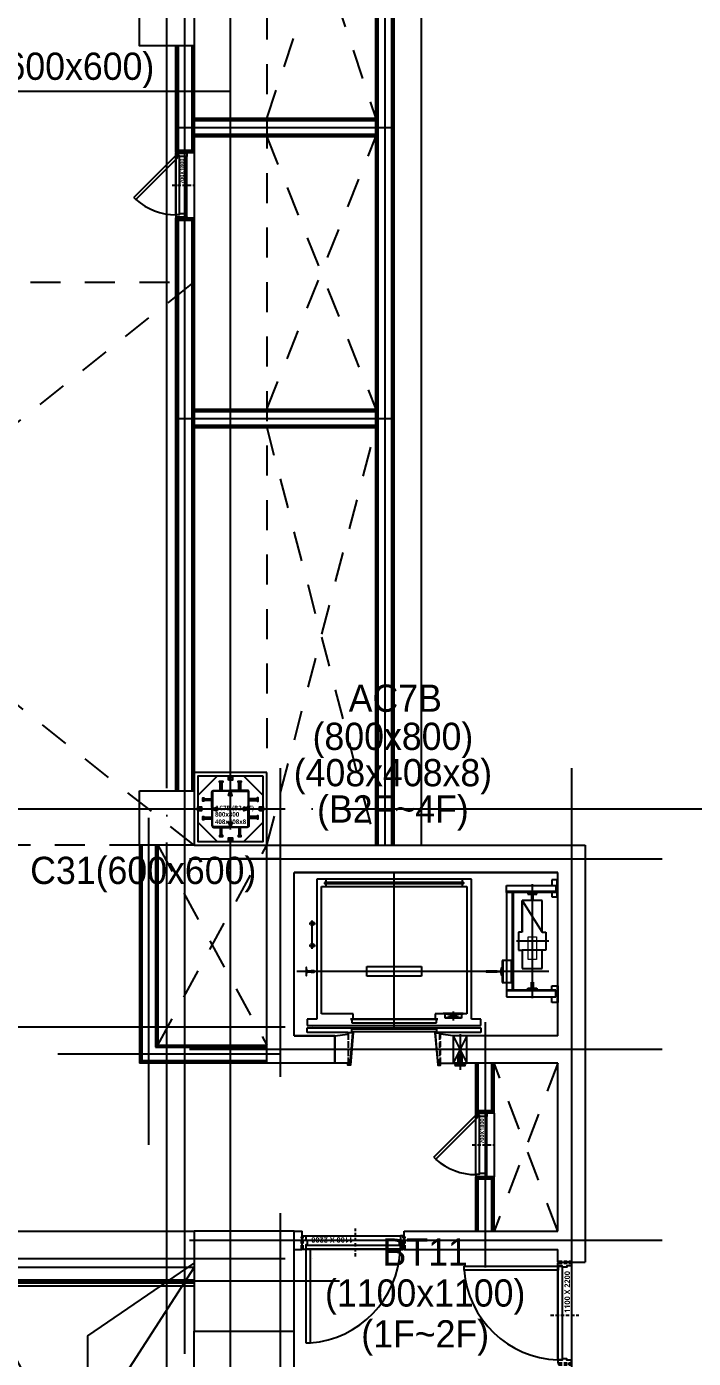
# Model space of a CAD drawing. Header units: millimetres. Extents: x -47382 to 204618, y -51045 to 127155.
# Drawn here: x 33759 to 41091, y 12321 to 26984 of the extents above; entities that cross this region are included whole.
import ezdxf
from ezdxf.enums import TextEntityAlignment as Align

# ---------------------------------------------------------------- set-up
doc = ezdxf.new("R2010")
doc.units = ezdxf.units.MM
doc.header["$LTSCALE"] = 300
doc.header["$MEASUREMENT"] = 0
for name, pattern in [('CEN', [62, 60, -1, 0, -1]), ('CENTERX2', [101.6, 63.5, -12.7, 12.7, -12.7]), ('HID', [2, 1.1, -0.9]), ('HIDDEN2', [0.1875, 0.125, -0.0625]), ('PHANTOM', [7745.504221, 3872.752111, -774.550422, 774.550422, -774.550422, 774.550422, -774.550422]), ('STD_HIDDEN', [3, 2, -1])]:
    doc.linetypes.add(name, pattern=pattern)
doc.layers.get('0').update_dxf_attribs({"linetype": 'CONTINUOUS'})
doc.layers.get('Defpoints').update_dxf_attribs({"color": 153, "linetype": 'CONTINUOUS'})
doc.layers.add('A-ANNO-NPLT', color=129, linetype='CONTINUOUS', plot=False)
doc.layers.add('Defpoint', color=161, linetype='CONTINUOUS', plot=False)
for name, color, linetype in [('A-CEN', 1, 'CEN'), ('A-DETL-PEN8', 8, 'CONTINUOUS'), ('A-DOOR', 4, 'CONTINUOUS'), ('A-DOOR-JAMB', 4, 'CONTINUOUS'), ('A-DOOR-SILL', 8, 'CONTINUOUS'), ('A-DOOR-SWING', 8, 'CONTINUOUS'), ('A-ELEV-OUT4', 9, 'CONTINUOUS'), ('A-FLOR-FLIN-TYP2', 8, 'CONTINUOUS'), ('A-FLOR-INSL', 8, 'CONTINUOUS'), ('A-OUT-FIN-TYP2', 4, 'CONTINUOUS'), ('A-PS-HID', 5, 'HID'), ('A-ST-AXIS-CEN', 252, 'CEN'), ('A-ST-COL', 2, 'CONTINUOUS'), ('A-ST-CONC', 2, 'CONTINUOUS'), ('A-WALL-DRY1', 7, 'CONTINUOUS'), ('HID', 7, 'HID'), ('가는선', 5, 'CONTINUOUS'), ('중심선', 1, 'CENTERX2'), ('충돌방지대 IN', 4, 'CONTINUOUS')]:
    doc.layers.add(name, color=color, linetype=linetype)
doc.layers.add('보조근', color=7, linetype='CONTINUOUS', lineweight=0)
doc.styles.add('SH_대대리576', font='NanumGothicBold.ttf')
doc.styles.add('SHP-나눔bo', font='')
doc.styles.add('돋움', font='')
doc.styles.get('SHP-나눔bo').set_extended_font_data('NanumGothic', bold=True)
doc.styles.get('돋움').set_extended_font_data('Dotum')

# ---------------------------------------------------------------- blocks, each defined once
blk = doc.blocks.new('G$CBBF2D6EF')
at = {"layer": 'A-ANNO-NPLT'}
for p, q in [((3100, 2020), (200, 2020)), ((200, 220), (200, 2020)), ((3100, 220), (3100, 2020)), ((200, 220), (650, 220)), ((650, 220), (650, -80)), ((1950, 220), (1950, -80)), ((3100, 220), (1950, 220))]:
    blk.add_line(p, q, dxfattribs=at)
at = {"layer": 'A-DETL-PEN8'}
for p, q in [((650, 220), (790, 240)), ((1950, 220), (1810, 240))]:
    blk.add_line(p, q, dxfattribs=at)
at = {"layer": 'A-DETL-PEN8', "linetype": 'STD_HIDDEN', "ltscale": 0.1}
for points in [[(795, 251), (795, -92), (797, -92), (797, 251)], [(1805, 251), (1805, -92), (1803, -92), (1803, 251)]]:
    blk.add_lwpolyline(points, close=True, dxfattribs=at)
at = {"layer": 'A-ELEV-OUT4'}
for p, q in [((2150, 1945), (450, 1945)), ((450, 1945), (450, 405)), ((2150, 1945), (450, 1945)), ((450, 1945), (450, 405)), ((550, 1910), (535, 1910)), ((550, 1945), (550, 1910)), ((2050, 1945), (2050, 1910)), ((2050, 1910), (2065, 1910)), ((2065, 1910), (2065, 1900)), ((2150, 405), (2150, 1945)), ((2150, 405), (2150, 1945)), ((3035, 1939), (3035, 1876)), ((3100, 1939), (3035, 1939)), ((3100, 1753), (3100, 1939)), ((500, 465), (500, 1865)), ((500, 1865), (2100, 1865)), ((500, 465), (500, 1865)), ((500, 1865), (2100, 1865)), ((535, 1900), (550, 1900)), ((550, 1900), (550, 1865)), ((2065, 1900), (2050, 1900)), ((2050, 1900), (2050, 1865)), ((2100, 1865), (2100, 465)), ((2100, 1865), (2100, 465)), ((2538, 1801), (2538, 1876)), ((2538, 1876), (3080, 1876)), ((2538, 1801), (2538, 1876)), ((2538, 1876), (3080, 1876)), ((3080, 1810), (2538, 1810)), ((2613, 1801), (2538, 1801)), ((2538, 1801), (2538, 1050)), ((2613, 1801), (2538, 1801)), ((2538, 1801), (2538, 1050)), ((3080, 1801), (2538, 1801)), ((3080, 1801), (2538, 1801)), ((2604, 725), (2604, 1801)), ((2613, 725), (2613, 1801)), ((2613, 725), (2613, 1801)), ((2870, 1801), (2770, 1801)), ((2770, 1801), (2770, 1781)), ((2870, 1801), (2770, 1801)), ((2770, 1801), (2770, 1781)), ((2770, 1781), (2810, 1781)), ((2770, 1781), (2810, 1781)), ((2810, 1781), (2810, 1713)), ((2810, 1781), (2810, 1713)), ((2830, 1713), (2830, 1781)), ((2830, 1781), (2870, 1781)), ((2830, 1713), (2830, 1781)), ((2830, 1781), (2870, 1781)), ((2870, 1781), (2870, 1801)), ((2870, 1781), (2870, 1801)), ((3035, 1801), (3035, 1753)), ((3080, 1876), (3080, 1801)), ((3080, 1876), (3080, 1801)), ((3080, 1876), (3080, 1801)), ((2930, 1713), (2710, 1713)), ((2710, 1713), (2930, 1363)), ((2930, 1713), (2710, 1713)), ((2710, 1713), (2710, 1363)), ((2710, 1363), (2710, 1713)), ((2710, 1713), (2710, 1363)), ((2810, 1713), (2830, 1713)), ((2830, 1713), (2810, 1713)), ((2930, 1363), (2930, 1713)), ((2930, 1363), (2930, 1713)), ((3035, 1753), (3100, 1753)), ((425, 1457), (375, 1457)), ((2710, 1363), (2670, 1363)), ((2670, 1363), (2670, 1163)), ((2930, 1363), (2970, 1363)), ((2970, 1363), (2970, 1163)), ((2590, 1050), (2488, 1050)), ((2488, 1050), (2488, 810)), ((2590, 1050), (2488, 1050)), ((2488, 1050), (2488, 810)), ((2497, 1050), (2497, 810)), ((2538, 1050), (2538, 810)), ((2590, 810), (2590, 1050)), ((2590, 810), (2590, 1050)), ((2670, 1163), (2710, 1163)), ((2710, 1163), (2710, 963)), ((2930, 1163), (2710, 1163)), ((2710, 1163), (2710, 963)), ((2970, 1163), (2930, 1163)), ((2930, 963), (2930, 1163)), ((2930, 963), (2930, 1163)), ((2710, 963), (2930, 963)), ((2710, 963), (2930, 963)), ((2810, 963), (2830, 963)), ((2830, 963), (2810, 963)), ((2488, 810), (2590, 810)), ((2488, 810), (2590, 810)), ((2538, 810), (2538, 725)), ((2538, 810), (2538, 725)), ((2770, 725), (2770, 745)), ((2770, 745), (2810, 745)), ((2770, 725), (2770, 745)), ((2770, 745), (2810, 745)), ((2810, 745), (2810, 813)), ((2810, 745), (2810, 813)), ((2830, 813), (2830, 745)), ((2830, 813), (2830, 745)), ((2830, 745), (2870, 745)), ((2830, 745), (2870, 745)), ((2870, 745), (2870, 725)), ((2870, 745), (2870, 725)), ((3035, 725), (3035, 773)), ((3035, 773), (3100, 773)), ((3100, 773), (3100, 587)), ((3080, 725), (2538, 725)), ((2538, 725), (2538, 650)), ((2538, 725), (2613, 725)), ((2538, 725), (2613, 725)), ((3080, 716), (2538, 716)), ((2538, 650), (3080, 650)), ((2870, 725), (2770, 725)), ((2870, 725), (2770, 725)), ((3035, 587), (3035, 650)), ((3100, 587), (3035, 587)), ((3080, 650), (3080, 725)), ((850, 465), (500, 465)), ((850, 465), (500, 465)), ((850, 405), (850, 465)), ((850, 405), (850, 465)), ((2100, 465), (1750, 465)), ((1750, 465), (1750, 405)), ((2100, 465), (1750, 465)), ((1750, 465), (1750, 405)), ((1840, 472), (2060, 472)), ((1840, 465), (1840, 472)), ((2040, 465), (1840, 465)), ((1860, 415), (1860, 465)), ((1860, 465), (2040, 465)), ((1860, 415), (1860, 465)), ((1860, 465), (2040, 465)), ((2040, 465), (2040, 415)), ((2040, 465), (2040, 415)), ((2040, 465), (2060, 465)), ((2060, 472), (2060, 465)), ((450, 405), (345, 405)), ((345, 405), (345, 335)), ((450, 405), (345, 405)), ((345, 405), (345, 335)), ((345, 335), (950, 335)), ((345, 335), (950, 335)), ((345, 259), (345, 310)), ((345, 310), (2255, 310)), ((820, 405), (850, 405)), ((1780, 405), (820, 405)), ((820, 405), (850, 405)), ((1765, 400), (835, 400)), ((835, 400), (835, 365)), ((1765, 400), (835, 400)), ((835, 400), (835, 365)), ((835, 365), (1765, 365)), ((835, 365), (1765, 365)), ((835, 300), (1765, 300)), ((835, 265), (835, 300)), ((835, 300), (835, 300)), ((835, 300), (1765, 300)), ((835, 265), (835, 300)), ((950, 335), (2255, 335)), ((950, 335), (950, 335)), ((950, 335), (2255, 335)), ((1750, 405), (1780, 405)), ((1750, 405), (1780, 405)), ((1765, 365), (1765, 400)), ((1765, 365), (1765, 400)), ((1765, 300), (1765, 265)), ((1765, 300), (1765, 265)), ((2040, 415), (1860, 415)), ((2040, 415), (1860, 415)), ((2255, 405), (2150, 405)), ((2255, 405), (2150, 405)), ((2255, 335), (2255, 405)), ((2255, 335), (2255, 405)), ((2255, 310), (2255, 259)), ((790, 259), (345, 259)), ((1765, 265), (835, 265)), ((1765, 265), (835, 265)), ((2255, 259), (1810, 259)), ((790, -80), (650, -80)), ((1810, -80), (1950, -80))]:
    blk.add_line(p, q, dxfattribs=at)
for points in [[(535, 1910), (535, 1900), (2065, 1900), (2065, 1910)], [(1950, -80), (2100, -80), (2100, 220), (1950, 220)], [(2000, -100), (2050, -100), (2050, 7), (2000, 7)], [(1968, -107), (2082, -107), (2082, -100), (1968, -100)]]:
    blk.add_lwpolyline(points, close=True, dxfattribs=at)
for points in [[(341, 921, -0.200316), (352, 925), (386, 925), (389, 922), (421, 922), (421, 938), (389, 938), (386, 935), (352, 935, -0.200316), (341, 939), (338, 970, 0.36397), (333, 974), (332, 974), (332, 885), (333, 885, 0.36397), (338, 890)], [(2479, 921, 0.36397), (2474, 925), (2434, 925), (2431, 922), (2315, 922), (2315, 938), (2431, 938), (2434, 935), (2474, 935, 0.36397), (2479, 939), (2482, 970, -0.36397), (2487, 974), (2488, 974), (2488, 885), (2487, 885, -0.36397), (2482, 890)]]:
    blk.add_lwpolyline(points, format="xyb", close=True, dxfattribs=at)
for points in [[(790, 240), (790, 259), (850, 259), (820, -100), (790, -100), (790, -80), (793, -80), (793, -97), (817, -97), (847, 256), (793, 256), (793, 240), (790, 240)], [(1810, 240), (1810, 259), (1750, 259), (1780, -100), (1810, -100), (1810, -80), (1807, -80), (1807, -97), (1783, -97), (1753, 256), (1807, 256), (1807, 240), (1810, 240)]]:
    blk.add_lwpolyline(points, dxfattribs=at)
for centre in [(400, 1457), (400, 1457), (400, 1217), (400, 1217)]:
    blk.add_circle(centre, 20, dxfattribs=at)
at = {"layer": '가는선', "linetype": 'HIDDEN2', "ltscale": 100}
for p, q in [((3094, 1753), (3094, 1939)), ((3094, 773), (3094, 587))]:
    blk.add_line(p, q, dxfattribs=at)
at = {"layer": '가는선', "lineweight": 9, "ltscale": 100}
for p, q in [((2775, 1063), (2775, 1313)), ((2775, 1313), (2865, 1313)), ((2775, 1063), (2775, 1313)), ((2775, 1313), (2865, 1313)), ((2865, 1313), (2865, 1063)), ((2865, 1313), (2865, 1063)), ((2865, 1063), (2775, 1063)), ((2865, 1063), (2775, 1063))]:
    blk.add_line(p, q, dxfattribs=at)
at = {"layer": '가는선', "linetype": 'PHANTOM'}
for p, q in [((1000, 983), (1600, 983)), ((1000, 877), (1000, 983)), ((1000, 983), (1600, 983)), ((1000, 877), (1000, 983)), ((1600, 983), (1600, 877)), ((1600, 983), (1600, 877)), ((1600, 877), (1000, 877)), ((1600, 877), (1000, 877)), ((1950, 220), (2100, -80)), ((2100, 220), (1950, -80)), ((2000, 7), (2050, -100)), ((2050, 7), (2000, -100))]:
    blk.add_line(p, q, dxfattribs=at)
at = {"layer": '가는선', "ltscale": 200}
for p, q in [((2040, 415), (1860, 465)), ((2040, 465), (1860, 415))]:
    blk.add_line(p, q, dxfattribs=at)
at = {"layer": '중심선'}
for p, q in [((1300, 300), (1300, 2020)), ((3003, 930), (230, 930))]:
    blk.add_line(p, q, dxfattribs=at)
at = {"layer": '중심선', "ltscale": 200}
for p, q in [((2820, 1891), (2820, 635)), ((400, 1179), (400, 1491)), ((365, 1457), (435, 1457)), ((365, 1217), (435, 1217)), ((3003, 1263), (2646, 1263)), ((1950, 491), (1950, 392)), ((2025, 241), (2025, -153))]:
    blk.add_line(p, q, dxfattribs=at)
blk = doc.blocks.new('A$C0e376f74')
at = {"layer": 'A-ANNO-NPLT', "linetype": 'HIDDEN2'}
for p, q in [((525, 230), (525, -80)), ((-20, 140), (-20, 10)), ((0, 140), (-20, 140)), ((0, 120), (-20, 120)), ((0, 30), (-20, 30)), ((0, 10), (-20, 10)), ((-10, 140), (-10, 10)), ((0, 140), (0, 10)), ((1100, 140), (1120, 140)), ((1100, 140), (1100, 10)), ((1100, 120), (1120, 120)), ((1100, 30), (1120, 30)), ((1100, 10), (1120, 10)), ((1110, 140), (1110, 10)), ((1120, 140), (1120, 10))]:
    blk.add_line(p, q, dxfattribs=at)
at = {"layer": 'A-ANNO-NPLT', "linetype": 'ByBlock'}
blk.add_lwpolyline([(1067, 102), (33, 102), (33, 147), (1067, 147)], close=True, dxfattribs=at)
at = {"layer": 'A-DOOR', "linetype": 'ByBlock'}
blk.add_lwpolyline([(1067, 1181), (1067, 147), (1022, 147), (1022, 1181)], close=True, dxfattribs=at)
at = {"layer": 'A-DOOR-JAMB'}
for points in [[(0, 20), (0, 0), (30, 0), (30, 50), (45, 50), (45, 100), (30, 100), (30, 150), (0, 150), (0, 130)], [(1100, 20), (1100, 0), (1070, 0), (1070, 50), (1055, 50), (1055, 100), (1070, 100), (1070, 150), (1100, 150), (1100, 130)]]:
    blk.add_lwpolyline(points, dxfattribs=at)
at = {"layer": 'A-DOOR-SILL'}
for p, q in [((30, 150), (1070, 150)), ((1070, 0), (30, 0))]:
    blk.add_line(p, q, dxfattribs=at)
at = {"layer": 'A-DOOR-SWING'}
blk.add_arc((1107, 109), 1075, 94.5299, 177.8035, dxfattribs=at)
at = {"layer": 'A-ANNO-NPLT', "linetype": 'ByBlock', "style": 'SHP-나눔bo'}
blk.add_text('1100 X 2200', height=60, dxfattribs=at).set_placement((781, 16), align=Align.CENTER)
blk = doc.blocks.new('A$Ce0defec1')
at = {"layer": 'A-ANNO-NPLT', "linetype": 'HIDDEN2'}
for p, q in [((-120, 720), (-120, 700)), ((-120, 720), (0, 720)), ((-120, 710), (0, 710)), ((-120, 700), (0, 700)), ((-110, 720), (-110, 700)), ((-20, 720), (-20, 700)), ((0, 720), (0, 700)), ((-160, 350), (78, 350)), ((-120, 0), (-120, -20)), ((-120, 0), (0, 0)), ((-110, 0), (-110, -20)), ((-20, 0), (-20, -20)), ((0, 0), (0, -20)), ((-120, -10), (0, -10)), ((-120, -20), (0, -20))]:
    blk.add_line(p, q, dxfattribs=at)
at = {"layer": 'A-ANNO-NPLT', "linetype": 'ByBlock'}
blk.add_lwpolyline([(-120, 677), (-85, 677), (-85, 23), (-120, 23)], close=True, dxfattribs=at)
at = {"layer": 'A-DOOR', "linetype": 'ByBlock'}
for p, q in [((-582, 215), (-120, 677)), ((-561, 192), (-98, 655)), ((-120, 677), (-120, 700)), ((-120, 700), (0, 700)), ((-120, 677), (-98, 655)), ((-85, 677), (-120, 677)), ((-85, 665), (-85, 677)), ((0, 665), (-85, 665)), ((0, 700), (0, 665))]:
    blk.add_line(p, q, dxfattribs=at)
blk.add_lwpolyline([(-582, 215), (-561, 192)], dxfattribs=at)
at = {"layer": 'A-DOOR-JAMB'}
for p, q in [((-85, 23), (-120, 23)), ((-120, 23), (-120, 0)), ((-110, 0), (0, 0)), ((-85, 35), (-85, 23)), ((0, 35), (-85, 35)), ((0, 0), (0, 35))]:
    blk.add_line(p, q, dxfattribs=at)
at = {"layer": 'A-DOOR-SILL'}
blk.add_line((0, 18), (0, 665), dxfattribs=at)
at = {"layer": 'A-DOOR-SWING'}
blk.add_arc((-117, 691), 668, 228.3916, 269.7655, dxfattribs=at)
at = {"layer": 'A-ANNO-NPLT', "linetype": 'ByBlock', "style": 'SHP-나눔bo'}
blk.add_text('700X1800', height=45, rotation=90, dxfattribs=at).set_placement((-30, 502), align=Align.CENTER)
blk = doc.blocks.new('xbar')
at = {"layer": 'Defpoints'}
blk.add_lwpolyline([(-21, 21), (21, 21), (21, -21), (-21, -21)], close=True, dxfattribs=at)
at = {"layer": '보조근'}
for p, q in [((-21, -21), (21, 21)), ((-21, 21), (21, -21))]:
    blk.add_line(p, q, dxfattribs=at)
blk = doc.blocks.new('AC7B(b2~b1f)')
for points in [[(760, 760), (40, 760), (40, 40), (760, 40)], [(288, 694), (280, 694), (280, 704), (315, 704), (315, 694), (307, 694), (307, 604), (288, 604)], [(492, 694), (484, 694), (484, 704), (519, 704), (519, 694), (511, 694), (511, 604), (492, 604)], [(106, 492), (106, 484), (96, 484), (96, 520), (106, 520), (106, 512), (196, 512), (196, 492)], [(694, 492), (694, 484), (704, 484), (704, 520), (694, 520), (694, 512), (604, 512), (604, 492)], [(106, 288), (106, 280), (96, 280), (96, 316), (106, 316), (106, 308), (196, 308), (196, 288)], [(694, 298), (694, 290), (704, 290), (704, 325), (694, 325), (694, 317), (604, 317), (604, 298)], [(288, 106), (280, 106), (280, 96), (315, 96), (315, 106), (307, 106), (307, 196), (288, 196)], [(492, 106), (484, 106), (484, 96), (519, 96), (519, 106), (511, 106), (511, 196), (492, 196)]]:
    blk.add_lwpolyline(points, close=True)
for points in [[(254, 760), (40, 546)], [(546, 760), (760, 546)], [(254, 40), (40, 254)], [(546, 40), (760, 254)]]:
    blk.add_lwpolyline(points)
at = {"layer": 'A-ST-COL'}
blk.add_lwpolyline([(800, 800), (0, 800), (0, 0), (800, 0)], close=True, dxfattribs=at)
for points in [[(216, 596, 0.414214), (204, 584), (204, 420, 0.520567), (220, 409), (251, 420), (254, 413), (223, 401, -0.520567), (196, 420), (196, 584, -0.414214), (216, 604), (380, 604, -0.520567), (399, 577), (387, 546), (380, 549), (391, 580, 0.520567), (380, 596)], [(584, 596, -0.414214), (596, 584), (596, 420, -0.520567), (580, 409), (549, 420), (546, 413), (577, 401, 0.520567), (604, 420), (604, 584, 0.414214), (584, 604), (420, 604, 0.520567), (401, 577), (412, 546), (420, 549), (409, 580, -0.520567), (420, 596)], [(216, 204, -0.414214), (204, 216), (204, 380, -0.520567), (220, 391), (251, 380), (254, 387), (223, 399, 0.520567), (196, 380), (196, 216, 0.414214), (216, 196), (380, 196, 0.520567), (399, 223), (387, 254), (380, 251), (391, 220, -0.520567), (380, 204)], [(584, 204, 0.414214), (596, 216), (596, 380, 0.520567), (580, 391), (549, 380), (546, 387), (577, 399, -0.520567), (604, 380), (604, 216, -0.414214), (584, 196), (420, 196, -0.520567), (401, 223), (412, 254), (420, 251), (409, 220, 0.520567), (420, 204)]]:
    blk.add_lwpolyline(points, format="xyb", close=True, dxfattribs=at)
at = {"layer": 'Defpoint'}
for p, q in [((400, 174), (400, 626)), ((174, 400), (626, 400))]:
    blk.add_line(p, q, dxfattribs=at)
at = {"layer": '보조근', "rotation": 89.99999999999937}
for p in [(400, 739), (61, 400), (739, 400), (400, 61)]:
    blk.add_blockref('xbar', p, dxfattribs=at)
at = {"layer": 'Defpoint', "linetype": 'Continuous', "style": 'SH_대대리576'}
for s, p in [('AC7B (B2~4F)', (230, 410)), ('800x800', (230, 340)), ('408x408x8', (230, 259))]:
    blk.add_text(s, height=50, dxfattribs=at).set_placement(p, align=Align.MIDDLE_LEFT)
blk = doc.blocks.new('ACT 지상1층구조평면도')
at = {"layer": 'A-ST-COL'}
for points in [[(82382, 78416), (82982, 78416), (82982, 77816), (82382, 77816), (82382, 78416)], [(82382, 69616), (82982, 69616), (82982, 69016), (82382, 69016), (82382, 69616)]]:
    blk.add_lwpolyline(points, dxfattribs=at)
blk.add_lwpolyline([(82982, 64766), (82982, 63666), (84082, 63666), (84082, 64766)], close=True, dxfattribs=at)
blk.add_blockref('AC7B(b2~b1f)', (82982, 69016))

msp = doc.modelspace()

# ---------------------------------------------------------------- linework, layer by layer
for points in [[(35400, 24879), (35600, 24879), (35600, 18571)], [(35412, 18571), (35412, 24866), (35587, 24866), (35587, 18571)], [(35425, 18571), (35425, 24854), (35575, 24854), (35575, 18571)]]:
    msp.add_lwpolyline(points)
at = {"layer": 'A-CEN'}
for p, q in [((35500, 12371), (35500, 52171)), ((37700, 17971), (37700, 30071)), ((37800, 25871), (35400, 25871)), ((35400, 22671), (37800, 22671)), ((36550, 15421), (36550, 18821)), ((39750, 18821), (39750, 6421)), ((35100, 18271), (35100, 14671)), ((35550, 17821), (40750, 17821)), ((38800, 16021), (38800, 13321)), ((0, 15971), (37200, 15971)), ((40750, 15721), (35550, 15721)), ((36550, 15671), (34100, 15671)), ((36550, 6421), (36550, 13921)), ((35550, 13621), (40750, 13621)), ((0, 13421), (37200, 13421)), ((37200, 13171), (0, 13171))]:
    msp.add_line(p, q, dxfattribs=at)
at = {"layer": 'A-FLOR-FLIN-TYP2'}
for p, q in [((35600, 25599), (35600, 24879)), ((38900, 15021), (38900, 14321))]:
    msp.add_line(p, q, dxfattribs=at)
at = {"layer": 'A-FLOR-INSL'}
msp.add_line((32965, 13186), (35600, 13186), dxfattribs=at)
at = {"layer": 'A-OUT-FIN-TYP2'}
for p, q in [((32900, 13121), (35600, 13121)), ((32930, 13151), (35600, 13151))]:
    msp.add_line(p, q, dxfattribs=at)
at = {"layer": 'A-PS-HID'}
for p, q in [((36400, 29571), (36400, 18771)), ((36400, 29571), (36400, 25971)), ((36400, 25971), (37600, 29571)), ((36400, 29571), (37600, 25971)), ((36400, 22771), (37600, 25771)), ((36400, 25771), (37600, 22771)), ((36395, 22584), (37600, 17971)), ((36400, 17971), (37600, 22571)), ((35200, 15771), (36400, 17971)), ((35200, 17971), (36400, 15771)), ((39600, 15571), (38900, 13721)), ((39600, 13721), (38900, 15571))]:
    msp.add_line(p, q, dxfattribs=at)
at = {"layer": 'A-ST-AXIS-CEN'}
for p, q in [((35300, 0), (35300, 99371)), ((36000, 0), (36000, 99371)), ((36000, 26271), (0, 26271)), ((0, 18371), (142000, 18371)), ((36550, 17821), (36000, 17821))]:
    msp.add_line(p, q, dxfattribs=at)
at = {"layer": 'A-ST-CONC'}
for p, q in [((36400, 17971), (39900, 17971)), ((36400, 15571), (36400, 17971)), ((39900, 17971), (39900, 13381)), ((36700, 15871), (36700, 17671)), ((36700, 17671), (39600, 17671)), ((39600, 15871), (39600, 17671)), ((37150, 15871), (36700, 15871)), ((37150, 15571), (37150, 15871)), ((39600, 15871), (38450, 15871)), ((38450, 15871), (38450, 15571)), ((37150, 15571), (36400, 15571)), ((39600, 15571), (38450, 15571)), ((39600, 13721), (39600, 15571)), ((33500, 13721), (35600, 13721)), ((36700, 13721), (36790, 13721)), ((36790, 13521), (36790, 13721)), ((37910, 13721), (39600, 13721)), ((37910, 13521), (37910, 13721)), ((36700, 7571), (36700, 13521)), ((36700, 13521), (36790, 13521)), ((37910, 13521), (39600, 13521)), ((39600, 13381), (39600, 13521)), ((39600, 13381), (39900, 13381)), ((35600, 13321), (33100, 13321)), ((35600, 10671), (35600, 12621))]:
    msp.add_line(p, q, dxfattribs=at)
at = {"layer": 'A-WALL-DRY1'}
for p, q in [((37800, 17971), (37800, 29771)), ((37775, 17971), (37775, 29746)), ((37787, 17971), (37787, 29759)), ((37600, 17971), (37600, 29571)), ((37612, 17971), (37612, 29584)), ((37625, 17971), (37625, 29596)), ((35400, 26771), (35400, 18571)), ((35400, 25599), (35400, 26771)), ((35412, 26771), (35412, 25624)), ((35412, 25611), (35412, 26771)), ((35425, 26771), (35425, 25624)), ((35425, 25624), (35425, 26771)), ((35575, 26771), (35575, 25624)), ((35575, 26771), (35575, 25624)), ((35587, 26771), (35587, 25624)), ((35587, 26771), (35587, 25611)), ((35600, 26771), (35600, 18771)), ((35600, 25599), (35600, 26771)), ((37600, 25971), (35600, 25971)), ((37600, 25959), (35600, 25959)), ((37600, 25946), (35600, 25946)), ((37600, 25796), (35600, 25796)), ((37600, 25784), (35600, 25784)), ((37600, 25771), (35600, 25771)), ((35400, 25599), (35600, 25599)), ((35412, 25611), (35587, 25611)), ((35425, 25624), (35575, 25624)), ((35400, 18571), (35400, 24879)), ((35425, 24854), (35425, 18571)), ((35575, 24854), (35575, 18571)), ((35600, 22771), (37600, 22771)), ((35600, 22759), (37600, 22759)), ((35600, 22746), (37600, 22746)), ((35600, 22596), (37600, 22596)), ((35600, 22584), (37600, 22584)), ((35600, 22571), (37600, 22571)), ((35000, 17971), (35000, 15571)), ((35012, 17971), (35012, 15584)), ((35025, 17971), (35025, 15596)), ((35175, 17971), (35175, 15746)), ((35187, 17971), (35187, 15759)), ((35200, 17971), (35200, 15771)), ((35175, 15746), (36400, 15746)), ((35187, 15759), (36400, 15759)), ((35200, 15771), (36400, 15771)), ((36400, 15571), (35000, 15571)), ((36400, 15584), (35012, 15584)), ((36400, 15596), (35025, 15596)), ((38700, 15021), (38700, 15571)), ((38712, 15034), (38712, 15571)), ((38725, 15046), (38725, 15571)), ((38875, 15046), (38875, 15571)), ((38887, 15034), (38887, 15571)), ((38900, 15021), (38900, 15571)), ((38900, 15021), (38700, 15021)), ((38887, 15034), (38712, 15034)), ((38875, 15046), (38725, 15046)), ((38700, 13721), (38700, 14321)), ((38900, 14321), (38700, 14321)), ((38712, 13721), (38712, 14309)), ((38887, 14309), (38712, 14309)), ((38725, 13721), (38725, 14296)), ((38875, 14296), (38725, 14296)), ((38875, 13721), (38875, 14296)), ((38887, 13721), (38887, 14309)), ((38900, 13721), (38900, 14321))]:
    msp.add_line(p, q, dxfattribs=at)
at = {"layer": 'Defpoints'}
for points in [[(34433, 11209), (34433, 12571), (35600, 13371)], [(33100, 13321), (34100, 11455), (34400, 11455), (35600, 13321)]]:
    msp.add_lwpolyline(points, dxfattribs=at)
at = {"layer": 'HID'}
for p, q in [((27800, 17971), (35600, 24171)), ((35600, 17971), (27800, 24171))]:
    msp.add_line(p, q, dxfattribs=at)
msp.add_lwpolyline([(35600, 17971), (27800, 17971), (27800, 24171), (35600, 24171)], close=True, dxfattribs=at)
at = {"layer": '충돌방지대 IN'}
msp.add_line((38100, 17971), (38100, 30071), dxfattribs=at)

# ---------------------------------------------------------------- block references
for name, p in [('ACT 지상1층구조평면도', (-47382, -51045)), ('G$CBBF2D6EF', (36500, 15651))]:
    msp.add_blockref(name, p)
at = {"layer": 'A-DOOR'}
for p in [(35520, 24889), (38820, 14321)]:
    msp.add_blockref('A$Ce0defec1', p, dxfattribs=at)
for p, rotation in [((37900, 13671), 180), ((39750, 12271), 89.99999999999997)]:
    msp.add_blockref('A$C0e376f74', p, dxfattribs=dict(at, rotation=rotation))

# ---------------------------------------------------------------- texts
at = {"layer": 'Defpoints', "linetype": 'Continuous', "style": '돋움'}
for s, p in [('C31(600x600)', (33919, 26308)), ('AC7B', (37813, 19350)), ('(800x800)', (37787, 18930)), ('(408x408x8)', (37787, 18530)), ('(B2F~4F)', (37787, 18130)), ('C31(600x600)', (35041, 17454)), ('BT11', (38142, 13251)), ('(1100x1100)', (38142, 12801)), ('(1F~2F)', (38142, 12351))]:
    msp.add_text(s, height=300, dxfattribs=at).set_placement(p, align=Align.BOTTOM_CENTER)

doc.saveas('drawing.dxf')
